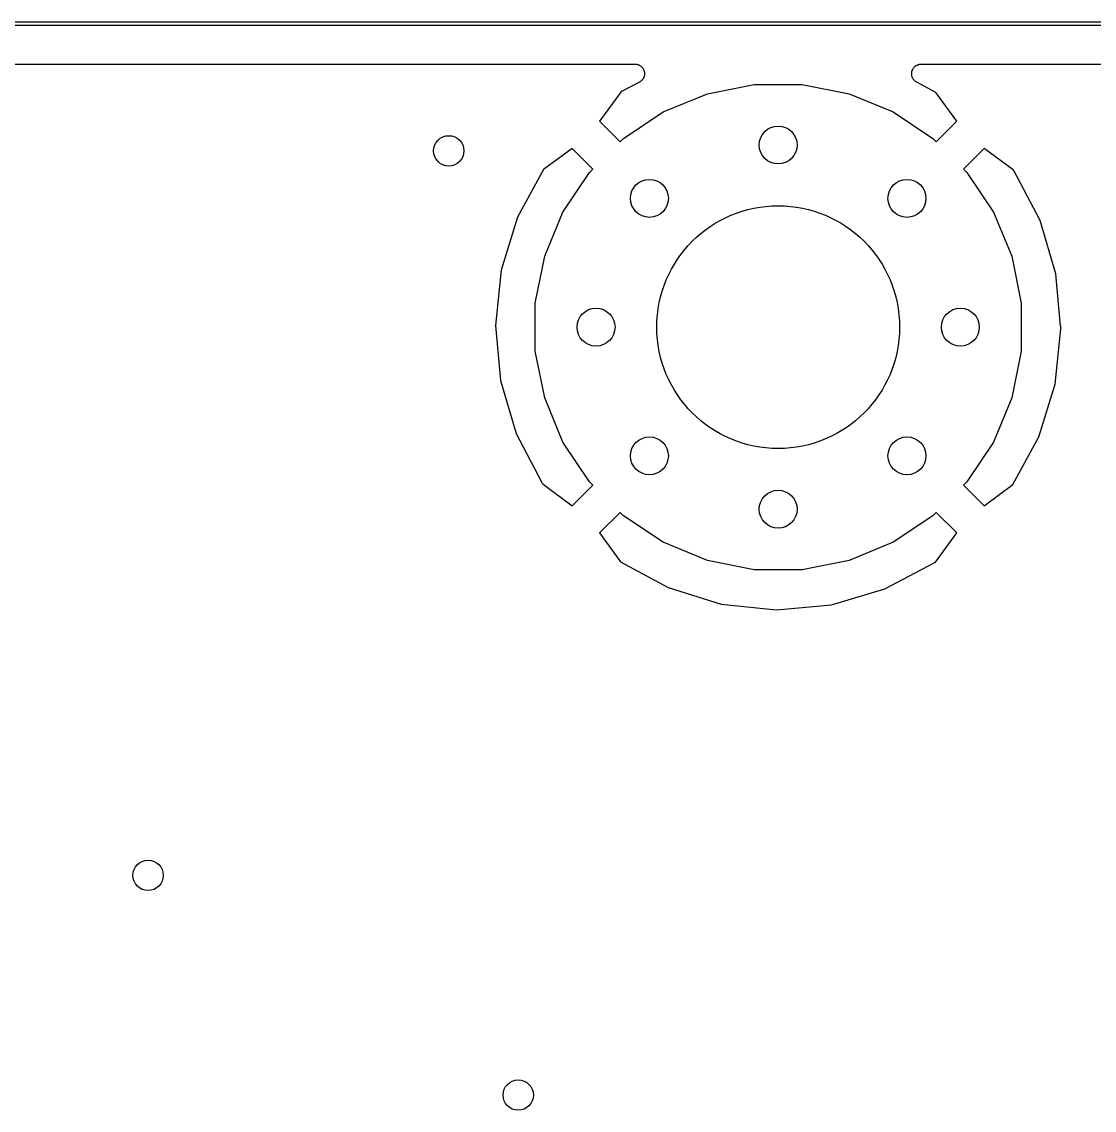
# Model space of a CAD drawing. Extents: x 2.46 to 6.41, y -5.93 to -3.84.
# Drawn here: x 3.017 to 3.573, y -4.404 to -3.84 of the extents above; entities that cross this region are included whole.
import ezdxf

# ---------------------------------------------------------------- set-up
doc = ezdxf.new("R2010")
doc.units = 0
doc.header["$MEASUREMENT"] = 0
doc.layers.add('BLACK', color=7, linetype='CONTINUOUS')

msp = doc.modelspace()

# ---------------------------------------------------------------- linework, layer by layer
at = {"layer": 'BLACK', "linetype": 'CONTINUOUS'}
for p, q in [((2.46838, -3.83957), (6.40153, -3.83957)), ((6.40059, -3.84154), (2.4685, -3.84154)), ((2.4935, -3.86154), (3.33512, -3.86154)), ((3.33512, -3.86154), (3.33519, -3.86154)), ((3.33519, -3.86154), (3.33544, -3.86156)), ((3.33544, -3.86156), (3.33569, -3.86157)), ((3.33569, -3.86157), (3.33592, -3.86162)), ((3.33592, -3.86162), (3.33615, -3.86164)), ((3.33615, -3.86164), (3.3364, -3.86172)), ((3.3364, -3.86172), (3.33665, -3.86178)), ((3.33665, -3.86178), (3.33686, -3.86187)), ((3.33686, -3.86187), (3.33708, -3.86194)), ((3.33708, -3.86194), (3.33731, -3.86206)), ((3.33731, -3.86206), (3.33754, -3.86216)), ((3.33754, -3.86216), (3.33773, -3.8623)), ((3.33773, -3.8623), (3.33794, -3.86241)), ((3.33794, -3.86241), (3.33814, -3.86257)), ((3.33814, -3.86257), (3.33834, -3.86272)), ((3.33834, -3.86272), (3.33851, -3.86289)), ((3.33851, -3.86289), (3.33869, -3.86304)), ((3.33869, -3.86304), (3.33885, -3.86324)), ((3.33885, -3.86324), (3.33902, -3.86342)), ((3.33902, -3.86342), (3.33915, -3.86361)), ((3.47954, -3.86374), (3.47971, -3.86353)), ((3.47971, -3.86353), (3.47986, -3.86332)), ((3.47986, -3.86332), (3.48002, -3.86316)), ((3.48002, -3.86316), (3.48016, -3.86299)), ((3.48016, -3.86299), (3.48037, -3.86282)), ((3.48037, -3.86282), (3.48056, -3.86263)), ((3.48056, -3.86263), (3.48075, -3.86251)), ((3.48075, -3.86251), (3.48092, -3.86237)), ((3.48092, -3.86237), (3.48116, -3.86225)), ((3.48116, -3.86225), (3.48138, -3.8621)), ((3.48138, -3.8621), (3.48159, -3.86202)), ((3.48159, -3.86202), (3.48178, -3.86191)), ((3.48178, -3.86191), (3.48204, -3.86184)), ((3.48204, -3.86184), (3.48228, -3.86174)), ((3.48228, -3.86174), (3.4825, -3.8617)), ((3.4825, -3.8617), (3.48272, -3.86163)), ((3.48272, -3.86163), (3.48298, -3.8616)), ((3.48298, -3.8616), (3.48324, -3.86156)), ((3.48324, -3.86156), (3.48347, -3.86156)), ((3.48347, -3.86156), (3.48369, -3.86154)), ((3.48369, -3.86154), (6.16976, -3.86154)), ((3.33915, -3.86361), (3.3393, -3.8638)), ((3.33937, -3.86913), (3.33926, -3.86933)), ((3.3393, -3.8638), (3.33942, -3.86402)), ((3.3395, -3.86893), (3.33937, -3.86913)), ((3.33942, -3.86402), (3.33956, -3.86424)), ((3.3396, -3.8687), (3.3395, -3.86893)), ((3.33956, -3.86424), (3.33964, -3.86445)), ((3.33972, -3.86847), (3.3396, -3.8687)), ((3.33964, -3.86445), (3.33975, -3.86466)), ((3.33979, -3.86825), (3.33972, -3.86847)), ((3.33975, -3.86466), (3.33982, -3.86491)), ((3.33989, -3.86803), (3.33979, -3.86825)), ((3.33982, -3.86491), (3.33992, -3.86514)), ((3.33994, -3.86778), (3.33989, -3.86803)), ((3.33992, -3.86514), (3.33996, -3.86537)), ((3.34001, -3.86754), (3.33994, -3.86778)), ((3.33996, -3.86537), (3.34003, -3.8656)), ((3.34004, -3.86731), (3.34001, -3.86754)), ((3.34003, -3.8656), (3.34005, -3.86585)), ((3.34009, -3.86708), (3.34004, -3.86731)), ((3.34005, -3.86585), (3.3401, -3.8661)), ((3.3401, -3.8661), (3.34009, -3.86634)), ((3.34009, -3.86634), (3.34012, -3.86657)), ((3.34012, -3.86657), (3.34009, -3.86682)), ((3.34009, -3.86682), (3.34009, -3.86708)), ((3.47869, -3.8665), (3.47872, -3.86624)), ((3.47871, -3.86672), (3.47869, -3.8665)), ((3.4787, -3.86695), (3.47871, -3.86672)), ((3.47875, -3.86721), (3.4787, -3.86695)), ((3.47872, -3.86597), (3.47877, -3.86575)), ((3.47872, -3.86624), (3.47872, -3.86597)), ((3.47878, -3.86747), (3.47875, -3.86721)), ((3.47877, -3.86575), (3.47879, -3.86553)), ((3.47884, -3.86769), (3.47878, -3.86747)), ((3.47879, -3.86553), (3.47887, -3.86528)), ((3.47888, -3.86791), (3.47884, -3.86769)), ((3.47887, -3.86528), (3.47892, -3.86502)), ((3.47898, -3.86815), (3.47888, -3.86791)), ((3.47892, -3.86502), (3.47901, -3.86481)), ((3.47905, -3.86841), (3.47898, -3.86815)), ((3.47901, -3.86481), (3.47908, -3.8646)), ((3.47916, -3.86861), (3.47905, -3.86841)), ((3.47908, -3.8646), (3.47921, -3.86436)), ((3.47924, -3.86881), (3.47916, -3.86861)), ((3.47921, -3.86436), (3.47931, -3.86412)), ((3.47938, -3.86904), (3.47924, -3.86881)), ((3.47931, -3.86412), (3.47944, -3.86394)), ((3.4795, -3.86927), (3.47938, -3.86904)), ((3.47944, -3.86394), (3.47954, -3.86374)), ((3.33744, -3.87096), (3.32852, -3.87566)), ((3.33766, -3.87082), (3.33744, -3.87096)), ((3.33788, -3.8707), (3.33766, -3.87082)), ((3.33806, -3.87055), (3.33788, -3.8707)), ((3.33826, -3.87042), (3.33806, -3.87055)), ((3.33844, -3.87024), (3.33826, -3.87042)), ((3.33864, -3.87008), (3.33844, -3.87024)), ((3.33879, -3.8699), (3.33864, -3.87008)), ((3.33895, -3.86974), (3.33879, -3.8699)), ((3.3391, -3.86953), (3.33895, -3.86974)), ((3.33926, -3.86933), (3.3391, -3.86953)), ((3.3727, -3.87689), (3.39704, -3.87205)), ((3.39704, -3.87205), (3.42186, -3.87205)), ((3.42186, -3.87205), (3.4462, -3.87689)), ((3.47964, -3.86945), (3.4795, -3.86927)), ((3.47976, -3.86964), (3.47964, -3.86945)), ((3.47995, -3.86983), (3.47976, -3.86964)), ((3.48012, -3.87003), (3.47995, -3.86983)), ((3.48029, -3.87018), (3.48012, -3.87003)), ((3.48044, -3.87034), (3.48029, -3.87018)), ((3.48066, -3.87049), (3.48044, -3.87034)), ((3.48086, -3.87066), (3.48066, -3.87049)), ((3.48106, -3.87077), (3.48086, -3.87066)), ((3.48124, -3.8709), (3.48106, -3.87077)), ((3.4813, -3.87093), (3.48124, -3.8709)), ((3.49116, -3.87628), (3.4813, -3.87093)), ((3.32787, -3.87609), (3.31676, -3.8912)), ((3.32852, -3.87566), (3.32787, -3.87609)), ((3.34977, -3.88639), (3.3727, -3.87689)), ((3.4462, -3.87689), (3.46912, -3.88639)), ((3.50214, -3.8912), (3.49116, -3.87628)), ((3.31676, -3.8912), (3.32744, -3.90188)), ((3.32914, -3.90017), (3.34977, -3.88639)), ((3.46912, -3.88639), (3.48976, -3.90017)), ((3.49146, -3.90188), (3.50214, -3.8912)), ((3.32744, -3.90188), (3.32914, -3.90017)), ((3.48976, -3.90017), (3.49146, -3.90188)), ((3.30262, -3.90534), (3.2877, -3.91632)), ((3.31329, -3.91602), (3.30262, -3.90534)), ((3.51628, -3.90534), (3.5056, -3.91602)), ((3.53139, -3.91646), (3.51628, -3.90534)), ((3.2877, -3.91632), (3.27428, -3.94104)), ((3.2978, -3.93836), (3.31159, -3.91772)), ((3.31159, -3.91772), (3.31329, -3.91602)), ((3.5056, -3.91602), (3.50731, -3.91772)), ((3.50731, -3.91772), (3.52109, -3.93836)), ((3.53182, -3.9171), (3.53139, -3.91646)), ((3.54532, -3.94275), (3.53182, -3.9171)), ((3.27428, -3.94104), (3.26576, -3.96851)), ((3.28831, -3.96128), (3.2978, -3.93836)), ((3.52109, -3.93836), (3.53059, -3.96128)), ((3.5535, -3.97032), (3.54532, -3.94275)), ((3.28346, -3.98562), (3.28831, -3.96128)), ((3.53059, -3.96128), (3.53543, -3.98562)), ((3.26576, -3.96851), (3.26276, -3.99711)), ((3.556, -3.99753), (3.5535, -3.97032)), ((3.28346, -4.01044), (3.28346, -3.98562)), ((3.53543, -3.98562), (3.53543, -4.01044)), ((3.26276, -3.99711), (3.2654, -4.02574)), ((3.55314, -4.02756), (3.55614, -3.99896)), ((3.55601, -3.99753), (3.556, -3.99753)), ((3.55614, -3.99896), (3.55601, -3.99753)), ((3.28831, -4.03478), (3.28346, -4.01044)), ((3.53543, -4.01044), (3.53059, -4.03478)), ((3.2654, -4.02574), (3.27357, -4.05331)), ((3.54462, -4.05502), (3.55314, -4.02756)), ((3.2978, -4.05771), (3.28831, -4.03478)), ((3.53059, -4.03478), (3.52109, -4.05771)), ((3.27357, -4.05331), (3.28708, -4.07896)), ((3.5312, -4.07975), (3.54462, -4.05502)), ((3.31159, -4.07834), (3.2978, -4.05771)), ((3.52109, -4.05771), (3.50731, -4.07834)), ((3.28708, -4.07896), (3.28751, -4.07961)), ((3.28751, -4.07961), (3.30262, -4.09072)), ((3.30262, -4.09072), (3.31329, -4.08004)), ((3.31329, -4.08004), (3.31159, -4.07834)), ((3.50731, -4.07834), (3.5056, -4.08004)), ((3.5056, -4.08004), (3.51628, -4.09072)), ((3.51628, -4.09072), (3.5312, -4.07975)), ((3.32744, -4.09419), (3.31676, -4.10486)), ((3.32914, -4.09589), (3.32744, -4.09419)), ((3.49146, -4.09419), (3.48976, -4.09589)), ((3.50214, -4.10486), (3.49146, -4.09419)), ((3.34977, -4.10968), (3.32914, -4.09589)), ((3.48976, -4.09589), (3.46912, -4.10968)), ((3.31676, -4.10486), (3.32773, -4.11978)), ((3.49102, -4.11997), (3.50214, -4.10486)), ((3.3727, -4.11917), (3.34977, -4.10968)), ((3.46912, -4.10968), (3.4462, -4.11917)), ((3.32773, -4.11978), (3.35246, -4.1332)), ((3.39704, -4.12402), (3.3727, -4.11917)), ((3.4462, -4.11917), (3.42186, -4.12402)), ((3.46473, -4.13391), (3.49038, -4.1204)), ((3.49038, -4.1204), (3.49102, -4.11997)), ((3.42186, -4.12402), (3.39704, -4.12402)), ((3.35246, -4.1332), (3.37992, -4.14172)), ((3.43716, -4.14208), (3.46473, -4.13391)), ((3.37992, -4.14172), (3.40852, -4.14472)), ((3.40852, -4.14472), (3.43716, -4.14208))]:
    msp.add_line(p, q, dxfattribs=at)
at = {"layer": 'BLACK'}
for centre, radius in [((3.40945, -3.90354), 0.00984), ((3.40945, -3.90354), 0.00984), ((3.23857, -3.90655), 0.00787), ((3.34264, -3.93122), 0.00984), ((3.34264, -3.93122), 0.00984), ((3.47626, -3.93122), 0.00984), ((3.47626, -3.93122), 0.00984), ((3.40945, -3.99803), 0.06299), ((3.40945, -3.99803), 0.06299), ((3.31496, -3.99803), 0.00984), ((3.31496, -3.99803), 0.00984), ((3.50394, -3.99803), 0.00984), ((3.50394, -3.99803), 0.00984), ((3.34264, -4.06484), 0.00984), ((3.34264, -4.06484), 0.00984), ((3.47626, -4.06484), 0.00984), ((3.47626, -4.06484), 0.00984), ((3.40945, -4.09252), 0.00984), ((3.40945, -4.09252), 0.00984), ((3.08257, -4.28255), 0.00787), ((3.27457, -4.39655), 0.00787)]:
    msp.add_circle(centre, radius, dxfattribs=at)

doc.saveas('drawing.dxf')
